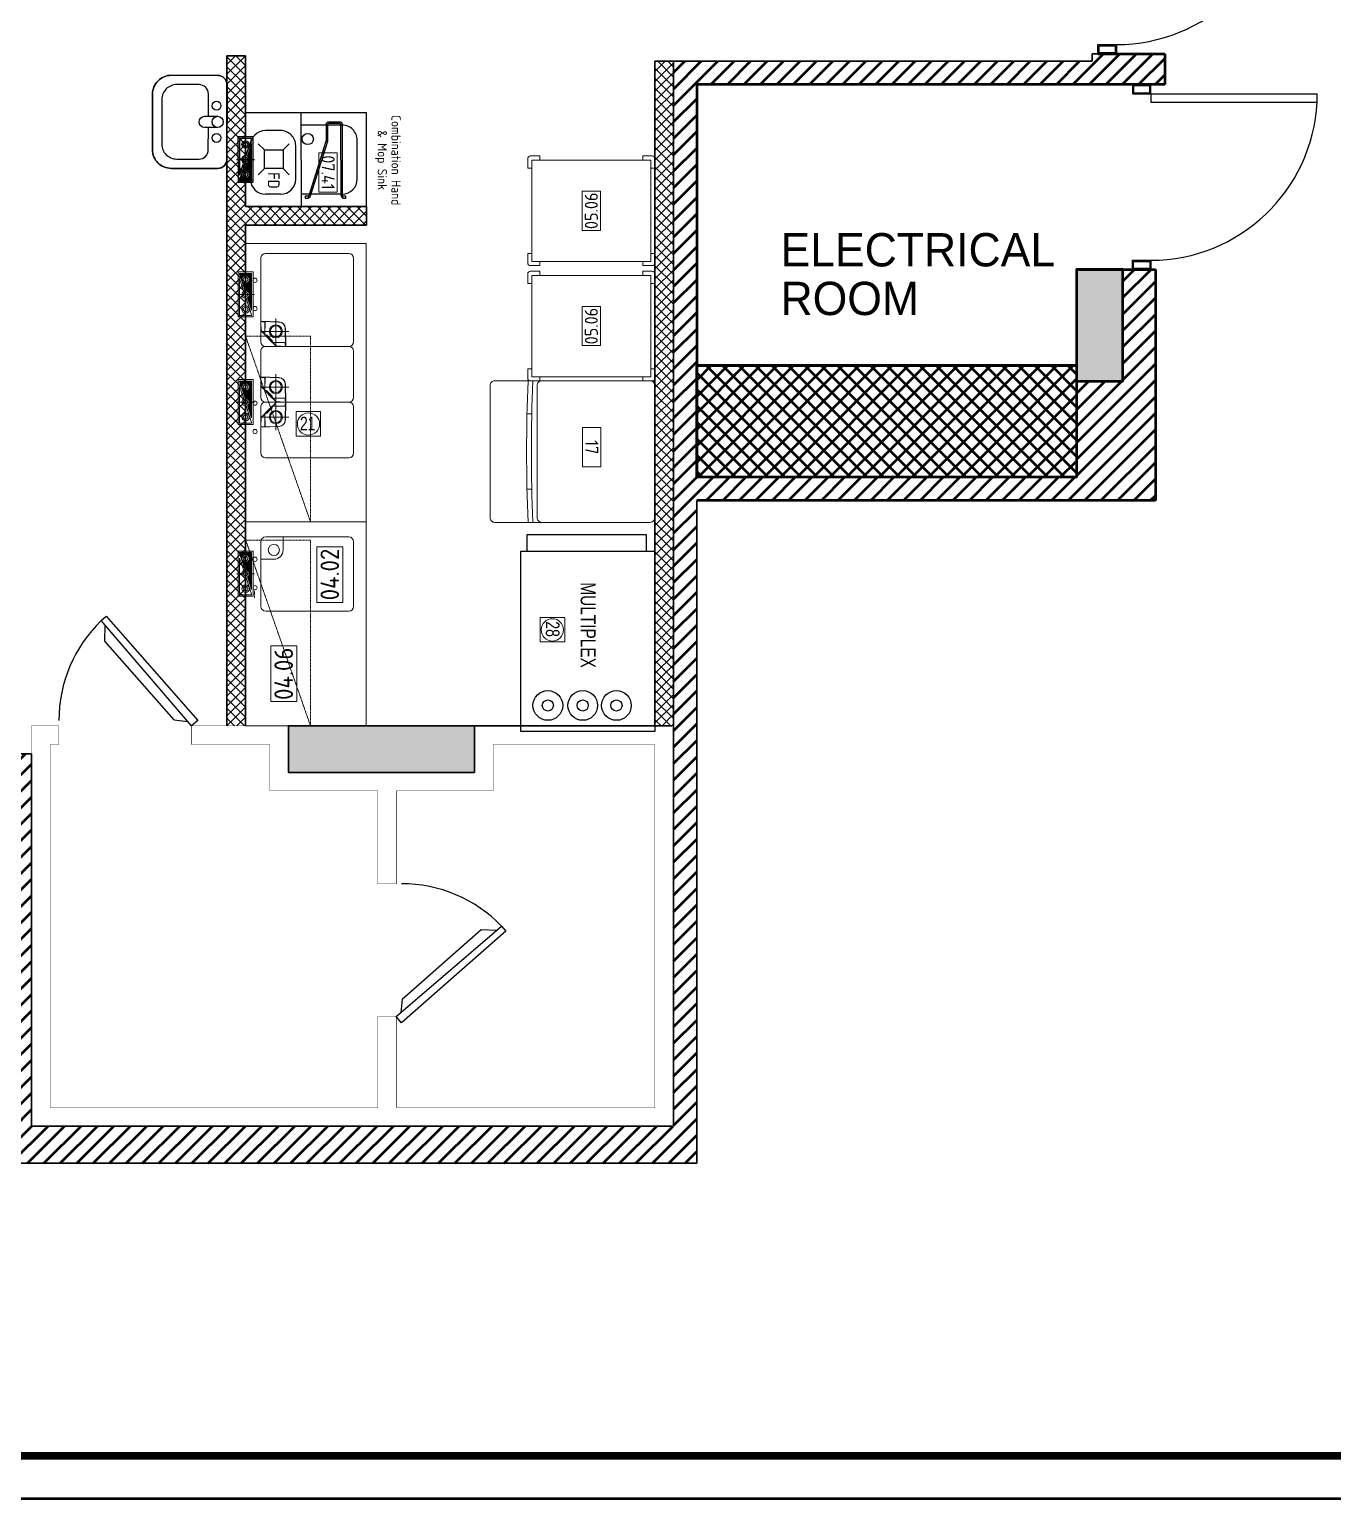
# Model space of a CAD drawing. Header units: inches. Extents: x 15 to 18199, y 5 to 12862.
# Drawn here: x 4228 to 11232, y 5 to 7898 of the extents above; entities that cross this region are included whole.
import ezdxf
from ezdxf.enums import TextEntityAlignment as Align

# ---------------------------------------------------------------- set-up
doc = ezdxf.new("R2010")
doc.units = ezdxf.units.IN
doc.header["$MEASUREMENT"] = 0
for name, pattern in [('13003-01 AR 02MA-A1-01 Ground Floor Plan$0$XREF-MIN-MUK-STR$0$DLINE', [0.55, 0.3, -0.25]), ('MITTE', [2, 1.25, -0.25, 0.25, -0.25]), ('STRICHPUNKT', [1, 0.5, -0.25, 0, -0.25])]:
    doc.linetypes.add(name, pattern=pattern)
for name, color, linetype in [('13003-01 AR 02MA-A1-01 Ground Floor Plan$0$XREF-M AMNTY-ARC-GR$0$A-DOOR', 8, 'Continuous'), ('13003-01 AR 02MA-A1-01 Ground Floor Plan$0$XREF-M AMNTY-ARC-GR$0$A-WALL', 8, 'Continuous'), ('13003-01 AR 02MA-A1-01 Ground Floor Plan$0$XREF-M AMNTY-ARC-GR$0$ARC-ELEV', 8, 'Continuous'), ('13003-01 AR 02MA-A1-01 Ground Floor Plan$0$XREF-MIN-MUK-STR$0$S-COL GROUND', 8, 'Continuous'), ('13003-01 AR 02MA-A1-01 Ground Floor Plan$0$XREF-MIN-MUK-STR$0$S-COL-GR DOT', 8, '13003-01 AR 02MA-A1-01 Ground Floor Plan$0$XREF-MIN-MUK-STR$0$DLINE'), ('13003-01 AR 02MA-A1-01 Ground Floor Plan$0$XREF-MIN-MUK-STR$0$S-TONE-Ground', 8, 'Continuous'), ('BK FAB', 130, 'Continuous'), ('BK ROUGGHIN', 160, 'Continuous'), ('BK ROUGGHIN SYMB', 6, 'Continuous'), ('BK ROUGHINTEXT', 6, 'Continuous'), ('BORDER', 183, 'Continuous'), ('DIM', 250, 'Continuous'), ('K-EQPM-CKXX', 7, 'Continuous'), ('Text Block', 150, 'Continuous')]:
    doc.layers.add(name, color=color, linetype=linetype)
for name, color, linetype, lineweight in [('200', 7, 'Continuous', 13), ('410P', 4, 'Continuous', 13), ('410PA', 4, 'Continuous', 13), ('410W', 160, 'Continuous', 13), ('500', 4, 'Continuous', 13), ('A-FURN-FIXD', 1, 'Continuous', 15), ('arrow', 75, 'Continuous', 13), ('ceiling', 31, 'Continuous', 5), ('hatch-1', 8, 'Continuous', 5), ('text1', 7, 'Continuous', 15), ('WALL', 7, 'Continuous', 30)]:
    doc.layers.add(name, color=color, linetype=linetype, lineweight=lineweight)
doc.styles.add('_TCW_TXTSTY_1', font='ISOCP2.SHX')
doc.styles.add('A', font='swisscl.ttf')
doc.styles.add('ISO', font='ISO8')
doc.styles.add('ISO8', font='isocp.shx')
doc.styles.add('STYLE1', font='GOTHIC.TTF')

# ---------------------------------------------------------------- blocks, each defined once
blk = doc.blocks.new('13003-01 AR 02MA-A1-01 Ground Floor Plan$0$XREF-M AMNTY-ARC-GR$0$XR01-MIN-ARC-GR$0$door toilet')
at = {"layer": '13003-01 AR 02MA-A1-01 Ground Floor Plan$0$XREF-M AMNTY-ARC-GR$0$A-DOOR'}
for p, q in [((35335, -19351.5), (35255, -19351.5)), ((35255, -19351.5), (35255, -19391.5)), ((35330, -19356.5), (35260, -19356.5)), ((35260, -19356.5), (35260, -19386.5)), ((35330, -19386.5), (35330, -19356.5)), ((35335, -19391.5), (35335, -19351.5)), ((35255, -19391.5), (35335, -19391.5)), ((35260, -19386.5), (35330, -19386.5)), ((35335, -19391.5), (36055, -19391.5)), ((35335, -19391.5), (35335, -19427.5)), ((35335, -19427.5), (36055, -19427.5)), ((36055, -19427.5), (36055, -19391.5)), ((35255, -20111.5), (35335, -20111.5)), ((35255, -20151.5), (35255, -20111.5)), ((35260, -20116.5), (35330, -20116.5)), ((35260, -20146.5), (35260, -20116.5)), ((35330, -20116.5), (35330, -20146.5)), ((35335, -20111.5), (35335, -20151.5)), ((35335, -20151.5), (35255, -20151.5)), ((35330, -20146.5), (35260, -20146.5))]:
    blk.add_line(p, q, dxfattribs=at)
blk.add_ellipse((35335, -19391.5), major_axis=(509.1, 509.1), ratio=1, start_param=3.926991, end_param=5.447766, dxfattribs=at)
blk = doc.blocks.new('CR DR')
at = {"ltscale": 100}
for p, q in [((-555.8, 575.3), (-527.3, 599.2)), ((-527.3, 599.2), (0.1, 0)), ((-36.2, -30.4), (-555.8, 575.3)), ((-535.9, 456.8), (-533.3, 548.5)), ((-136.2, 3.5), (-536, 456.8)), ((-136.2, 3.5), (-58.7, -4.8)), ((0, 0), (-36.3, -30.4))]:
    blk.add_line(p, q, dxfattribs=at)
blk.add_arc((0.1, 0), 800, 134.01899, 180, dxfattribs=at)
blk = doc.blocks.new('A$C3EB75951')
at = {"layer": 'arrow'}
blk.add_lwpolyline([(357.8, 236.6), (489.8, 236.6), (489.8, 103.6), (357.8, 103.6)], close=True, dxfattribs=at)
blk.add_circle((424.8, 170), 60, dxfattribs=at)
at = {"layer": 'K-EQPM-CKXX'}
for p, q in [((0, 678.1), (-86.6, 678.1)), ((-86.6, 678.1), (-86.6, 32.5)), ((-86.6, 32.5), (0, 32.5))]:
    blk.add_line(p, q, dxfattribs=at)
at = {"layer": 'K-EQPM-CKXX', "flags": 128}
blk.add_lwpolyline([(971.9, 0), (0, 0), (0, 723.3), (971.9, 723.3)], close=True, dxfattribs=at)
at = {"layer": 'K-EQPM-CKXX'}
for centre, radius in [((832.3, 515.6), 80), ((832.3, 515.6), 30), ((832.3, 333.9), 80), ((832.3, 333.9), 30), ((832.3, 145.7), 80), ((832.3, 145.7), 30)]:
    blk.add_circle(centre, radius, dxfattribs=at)
at = {"layer": 'text1', "style": 'A'}
for s, height, p in [('MULTIPLEX', 81, (168.3, 322.7, 0)), ('28', 73.44, (378.8, 135.2))]:
    blk.add_text(s, height=height, dxfattribs=at).set_placement(p)
blk = doc.blocks.new('POS_G')
at = {"layer": '410P'}
blk.add_lwpolyline([(-106.1, -49.5), (-106.1, 49.5), (106.1, 49.5), (106.1, -49.5)], close=True, dxfattribs=at)
at = {"layer": '410P', "color": 3, "style": 'ISO8'}
blk.add_attdef('POS', text='', height=70.7, dxfattribs=at).set_placement((0, 0), align=Align.MIDDLE)
blk = doc.blocks.new('ice machine')
at = {"layer": 'A-FURN-FIXD'}
for p, q in [((-889, 355.8, 0), (-889, -355.9, 0)), ((-25.4, 381.3, 0), (-863.6, 381.3, 0)), ((0, 355.8, 0), (0, -355.9, 0)), ((-689.7, 203.5, 0), (-664.3, 203.5, 0)), ((-689.7, -202.9, 0), (-664.3, -202.9, 0)), ((-863.6, -381.2, 0), (-25.4, -381.2, 0))]:
    blk.add_line(p, q, dxfattribs=at)
at = {"layer": 'A-FURN-FIXD', "linetype": 'Continuous'}
for p, q in [((-635, 355.8, 0), (-635, -355.9, 0)), ((-609.6, -381.2, 0), (-25.4, -381.2, 0))]:
    blk.add_line(p, q, dxfattribs=at)
at = {"layer": 'A-FURN-FIXD'}
for centre, major_axis, ratio, start_param, end_param in [((-863.6, 355.8, 0), (18, -18), 1, 2.356194, 3.926991), ((8750.8, 0), (0, -9448.9), 0.999344, 4.67203, 4.752748), ((8750.8, 0), (0, 9423.5), 0.999342, 1.530437, 1.611156), ((-863.6, -355.9, 0), (18, 18), 1, 2.356194, 3.926991)]:
    blk.add_ellipse(centre, major_axis=major_axis, ratio=ratio, start_param=start_param, end_param=end_param, dxfattribs=at)
at = {"layer": 'A-FURN-FIXD', "linetype": 'Continuous'}
for centre, major_axis in [((-609.6, 355.8, 0), (18, -18)), ((-609.6, -355.9, 0), (18, 18))]:
    blk.add_ellipse(centre, major_axis=major_axis, ratio=1, start_param=2.356194, end_param=3.926991, dxfattribs=at)
at = {"layer": 'A-FURN-FIXD', "extrusion": (0, 0, -1)}
for centre, major_axis, start_param, end_param in [((-25.4, 355.8, 0), (18, 18), 5.497787, 7.068583), ((-25.4, -355.9, 0), (18, -18), -0.785398, 0.785398)]:
    blk.add_ellipse(centre, major_axis=major_axis, ratio=1, start_param=start_param, end_param=end_param, dxfattribs=at)
at = {"color": 8}
ref = blk.add_blockref('POS_G', (-340.5, 23.9, 0), dxfattribs=dict(at, rotation=89.99999999997866))
ref.add_attrib('POS', '17', dxfattribs={"layer": '410P', "color": 3, "height": 70.71, "rotation": 270, "style": 'ISO8'}).set_placement((-340.5, 23.9, 0), align=Align.MIDDLE)
blk = doc.blocks.new('100172')
for p, q in [((-294.5, -43), (-294.5, 7)), ((-279.5, 22), (-229.5, 22)), ((-229.5, 0), (-229.5, 22)), ((279.5, 22), (229.5, 22)), ((229.5, 0), (229.5, 22)), ((294.5, -43), (294.5, 7)), ((-294.5, -43), (-272.5, -43)), ((294.5, -43), (272.5, -43)), ((-294.5, -597), (-294.5, -647)), ((-294.5, -597), (-272.5, -597)), ((294.5, -597), (272.5, -597)), ((294.5, -597), (294.5, -647)), ((-279.5, -662), (-229.5, -662)), ((-229.5, -640), (-229.5, -662)), ((229.5, -640), (229.5, -662)), ((279.5, -662), (229.5, -662))]:
    blk.add_line(p, q)
at = {"flags": 128}
blk.add_lwpolyline([(-272.5, -640), (-272.5, 0), (272.5, 0), (272.5, -640), (-272.5, -640)], dxfattribs=at)
for centre, start, end in [((-279.5, 7), 90, 180), ((279.5, 7), 0, 90), ((-279.5, -647), 180, 270), ((279.5, -647), -90, 0)]:
    blk.add_arc(centre, 15, start, end)
at = {"linetype": 'Continuous', "style": '_TCW_TXTSTY_1', "flags": 1}
blk.add_attdef('ARTIKELNUMMER', text='', height=50, dxfattribs=at).set_placement((0, -615), align=Align.CENTER)
blk = doc.blocks.new('POS-G-A')
at = {"layer": '410P'}
blk.add_lwpolyline([(-105, -49), (-105, 49), (105, 49), (105, -49)], close=True, dxfattribs=at)
at = {"layer": '410P', "color": 3, "style": 'ISO8'}
blk.add_attdef('POS', text='', height=70, dxfattribs=at).set_placement((0, 0), align=Align.MIDDLE_CENTER)
at = {"layer": '410PA', "color": 4, "style": 'ISO8'}
blk.add_attdef('ARTIKELNUMMER', text='', height=50, dxfattribs=at).set_placement((0, -119), align=Align.CENTER)
blk = doc.blocks.new('A$C4A856C34')
at = {"rotation": 90}
blk.add_blockref('100172', (22, 294.5), dxfattribs=at)
at = {"layer": '410P', "rotation": 90}
blk.add_blockref('POS-G-A', (342, 294.5), dxfattribs=at).add_auto_attribs({'POS': '05.06'})
blk = doc.blocks.new('*X6')
at = {"color": 0}
for p, q in [((444.6, 974.9), (451.3, 981.7)), ((453.4, 974.9), (464.6, 986.1)), ((462.2, 974.9), (477.9, 990.5)), ((471.1, 974.9), (491.1, 994.9)), ((479.9, 974.9), (504.4, 999.4)), ((488.8, 974.9), (514.6, 1000.7)), ((497.6, 974.9), (518.7, 996)), ((506.4, 974.9), (524, 992.5)), ((515.3, 974.9), (530.7, 990.3)), ((524.1, 974.9), (535.2, 986)), ((535.2, 977.1), (572.9, 1014.9)), ((535.2, 986), (539.5, 990.3)), ((541.8, 974.9), (581.8, 1014.9)), ((550.6, 974.9), (590.6, 1014.9)), ((559.5, 974.9), (599.5, 1014.9)), ((559.8, 1010.6), (564.1, 1014.9)), ((564.1, 1014.9), (570.7, 1021.5)), ((568.3, 974.9), (608.3, 1014.9)), ((572.9, 1014.9), (583.9, 1025.9)), ((577.1, 974.9), (610.9, 1008.7)), ((581.8, 1014.9), (597.2, 1030.3)), ((586, 974.9), (613.5, 1002.4)), ((590.6, 1014.9), (610.4, 1034.7)), ((594.8, 974.9), (617.3, 997.4)), ((599.5, 1014.9), (623.7, 1039.1)), ((603.7, 974.9), (622.3, 993.5)), ((608.3, 1014.9), (610.2, 1016.8)), ((612.5, 974.9), (628.4, 990.8)), ((621.3, 974.9), (636.4, 989.9)), ((630.2, 974.9), (650.2, 994.9)), ((633.2, 1039.8), (637, 1043.5)), ((639, 974.9), (675.2, 1011)), ((641.4, 1039.1), (650.2, 1048)), ((647.6, 1036.6), (663.5, 1052.4)), ((647.9, 974.9), (675.2, 1002.2)), ((652.7, 1032.7), (674.8, 1054.9)), ((655.2, 999.9), (670.2, 1014.9)), ((656.6, 1027.8), (675.2, 1046.4)), ((656.7, 974.9), (675.2, 993.4)), ((659.2, 1021.6), (675.2, 1037.6)), ((660.1, 1013.7), (661.3, 1014.9)), ((661.3, 1014.9), (675.2, 1028.7)), ((665.5, 974.9), (675.2, 984.5)), ((670.2, 1014.9), (675.2, 1019.9)), ((435.7, 974.9), (438.1, 977.3)), ((532.9, 974.9), (535.2, 977.1)), ((674.4, 974.9), (675.2, 975.7))]:
    blk.add_line(p, q, dxfattribs=at)
blk = doc.blocks.new('2XWASSER')
at = {"layer": '410W'}
for p, q in [((-121.5, 0), (-121.5, 81)), ((-121.5, 81), (121.5, 81)), ((121.5, 81), (121.5, 0)), ((121.5, 0), (-121.5, 0)), ((-113.4, 72.9), (84.4, 72.9)), ((-113.4, 8.1), (-113.4, 72.9)), ((-110, 8.1), (-113.4, 8.1)), ((-110, 8.1), (-20.1, 38.1)), ((-84.4, 8.1), (-17.5, 30.4)), ((113.4, 8.1), (-84.4, 8.1)), ((17.5, 50.6), (84.4, 72.9)), ((20.1, 42.9), (110, 72.9)), ((110, 72.9), (113.4, 72.9)), ((113.4, 72.9), (113.4, 8.1))]:
    blk.add_line(p, q, dxfattribs=at)
at = {"layer": '410W', "linetype": 'MITTE', "ltscale": 0.5}
for p, q in [((0, 89.1), (0, -8.1)), ((-129.6, 40.5), (129.6, 40.5))]:
    blk.add_line(p, q, dxfattribs=at)
at = {"layer": '410W'}
for centre, radius in [((-81, 40.5), 20.2), ((-81, 40.5), 12.2), ((0, 40.5), 12.2), ((81, 40.5), 20.2), ((81, 40.5), 12.2)]:
    blk.add_circle(centre, radius, dxfattribs=at)
for start, end in [(29.97191, 186.89799), (209.97191, 6.89799)]:
    blk.add_arc((0, 40.5), 20.2, start, end, dxfattribs=at)
at = {"layer": '410W', "xscale": 0.81, "yscale": 0.81, "zscale": 0.81}
blk.add_blockref('*X6', (-433.5, -781.6), dxfattribs=at)
blk = doc.blocks.new('POS-A')
at = {"layer": '410P'}
blk.add_lwpolyline([(-150, -70), (-150, 70), (150, 70), (150, -70)], close=True, dxfattribs=at)
at = {"layer": '410P', "color": 3, "style": 'ISO8'}
blk.add_attdef('POS', text='', height=100, dxfattribs=at).set_placement((0, 0), align=Align.MIDDLE_CENTER)
blk.add_attdef('ARTIKELNUMMER', text='', height=50, dxfattribs=at).set_placement((0, -140), align=Align.CENTER)
blk = doc.blocks.new('D-WB 1000')
at = {"layer": '200', "linetype": 'STRICHPUNKT'}
for p, q in [((350, 1000), (0, 1000)), ((0, 0), (0, 1000)), ((350, 0), (1.5, 998.5)), ((350, 0), (350, 1000)), ((0, 0), (350, 0))]:
    blk.add_line(p, q, dxfattribs=at)
at = {"layer": '410P', "rotation": 90}
blk.add_blockref('POS-A', (205.5, 280.6), dxfattribs=at).add_auto_attribs({'POS': '04.06'})
blk = doc.blocks.new('A$C3C3D4628')
at = {"layer": '200'}
for p, q in [((645, 567.5), (992, 567.5)), ((898, 497.5), (898, 567.5)), ((618, 541.5), (618, 93.5)), ((1018, 541.5), (1018, 93.5)), ((948, 447.5), (1018, 447.5)), ((644, 67.5), (992, 67.5))]:
    blk.add_line(p, q, dxfattribs=at)
at = {"layer": '200', "linetype": 'STRICHPUNKT'}
for p, q in [((689, 604), (689, 602.5)), ((689, 602.5), (727.5, 602.5))]:
    blk.add_line(p, q, dxfattribs=at)
at = {"layer": '200'}
blk.add_lwpolyline([(0, 0), (1100, 0), (1100, 650), (0, 650)], close=True, dxfattribs=at)
for centre, radius in [((744.5, 599), 11.5), ((897.5, 599), 11.5), ((948, 497.5), 30)]:
    blk.add_circle(centre, radius, dxfattribs=at)
for centre, radius, start, end in [((644.9, 540.6), 26.9, 89.69271, 178.14544), ((992, 541.5), 26, 0, 90), ((948, 497.5), 50, 180, 270), ((644, 93.5), 26, 180, 270), ((992, 93.5), 26, 270, 0)]:
    blk.add_arc(centre, radius, start, end, dxfattribs=at)
at = {"layer": '200', "rotation": 270}
blk.add_blockref('D-WB 1000', (0, 650), dxfattribs=at)
at = {"layer": '410P'}
blk.add_blockref('POS-A', (815.5, 196), dxfattribs=at).add_auto_attribs({'POS': '04.02'})
at = {"layer": '410W'}
blk.add_blockref('2XWASSER', (820, 609.5), dxfattribs=at)
blk = doc.blocks.new('SP1')
at = {"layer": '200'}
for p, q in [((-650, 1500), (-650, 0)), ((-650, 1500), (0, 1500)), ((0, 1500), (0, 0)), ((-582.5, 880), (-582.5, 1130)), ((-107.5, 1155), (-557.5, 1155)), ((-82.5, 880), (-82.5, 1130)), ((-214.7, 951.6), (-216.4, 856.3)), ((-213.7, 951.6), (-215.4, 856.3)), ((-179.9, 986.9), (-84.1, 990.2)), ((-179.9, 985.9), (-84.1, 989.2)), ((-163.3, 866), (-163.3, 1006)), ((-105.1, 988.5), (-104.5, 917.5)), ((-104.1, 987.5), (-90.1, 988)), ((-104.1, 987.5), (-103.5, 917.1)), ((-90.1, 988), (-90.1, 989)), ((-84.3, 940.2), (-84.3, 960.2)), ((-82.8, 960.2), (-84.3, 960.2)), ((-84.1, 989.2), (-84.1, 990.2)), ((-93.3, 936), (-233.3, 936)), ((-215.1, 876.7), (-144.1, 877.3)), ((-214.1, 875.8), (-214.3, 862.3)), ((-214.1, 875.8), (-143.7, 876.3)), ((-166.6, 856.5), (-147.2, 876.3)), ((-166, 855), (-145.1, 876.3)), ((-146.2, 877.3), (-142.5, 881)), ((-144.1, 877.3), (-104.5, 917.5)), ((-143.7, 876.3), (-103.5, 917.1)), ((-142.3, 887.7), (-114.9, 915.5)), ((-142.2, 880.7), (-107.8, 915.6)), ((-141.5, 880), (-142.2, 880.7)), ((-108.2, 915.9), (-104.5, 919.6)), ((-107.1, 914.9), (-107.8, 915.6)), ((-103.5, 920.7), (-84.3, 940.2)), ((-103.5, 918.5), (-82.8, 939.6)), ((-582.5, 580), (-582.5, 830)), ((-107.5, 855), (-557.5, 855)), ((-557.5, 855), (-107.5, 855)), ((-215.4, 856.3), (-216.4, 856.3)), ((-214.7, 758.4), (-216.4, 853.7)), ((-215.4, 853.7), (-216.4, 853.7)), ((-213.7, 758.4), (-215.4, 853.7)), ((-214.3, 862.3), (-215.3, 862.3)), ((-214.3, 847.7), (-215.3, 847.7)), ((-215.1, 833.3), (-144.1, 832.7)), ((-214.1, 834.2), (-214.3, 847.7)), ((-214.1, 834.2), (-143.7, 833.7)), ((-166.6, 856.5), (-187.9, 856.5)), ((-187.9, 855), (-187.9, 856.5)), ((-187.9, 855), (-187.9, 853.5)), ((-166.6, 853.5), (-187.9, 853.5)), ((-166.6, 853.5), (-147.2, 833.7)), ((-166, 855), (-145.1, 833.7)), ((-163.3, 844), (-163.3, 704)), ((-146.2, 832.7), (-142.5, 829)), ((-144.1, 832.7), (-104.5, 792.5)), ((-143.7, 833.7), (-103.5, 792.9)), ((-142.3, 822.3), (-114.9, 794.5)), ((-141.5, 830), (-142.2, 829.3)), ((-142.2, 829.3), (-107.8, 794.4)), ((-108.2, 794.1), (-104.5, 790.4)), ((-107.1, 795.1), (-107.8, 794.4)), ((-105.1, 721.5), (-104.5, 792.5)), ((-104.1, 722.5), (-103.5, 792.9)), ((-82.5, 830), (-82.5, 580)), ((-93.3, 774), (-233.3, 774)), ((-179.9, 724.1), (-84.1, 720.8)), ((-179.9, 723.1), (-84.1, 719.8)), ((-104.1, 722.5), (-90.1, 722)), ((-103.5, 791.5), (-82.8, 770.4)), ((-103.5, 789.3), (-84.3, 769.8)), ((-90.1, 722), (-90.1, 721)), ((-84.3, 769.8), (-84.3, 749.8)), ((-82.8, 749.8), (-84.3, 749.8)), ((-84.1, 720.8), (-84.1, 719.8)), ((-107.5, 555), (-557.5, 555)), ((-557.5, 555), (-107.5, 555)), ((-187.9, 555), (-187.9, 553.5)), ((-166, 555), (-145.1, 533.7)), ((-582.5, 530), (-582.5, 80)), ((-215.4, 553.7), (-216.4, 553.7)), ((-214.7, 458.4), (-216.4, 553.7)), ((-213.7, 458.4), (-215.4, 553.7)), ((-214.3, 547.7), (-215.3, 547.7)), ((-215.1, 533.3), (-144.1, 532.7)), ((-214.1, 534.2), (-214.3, 547.7)), ((-214.1, 534.2), (-143.7, 533.7)), ((-166.6, 553.5), (-187.9, 553.5)), ((-166.6, 553.5), (-147.2, 533.7)), ((-163.3, 544), (-163.3, 404)), ((-146.2, 532.7), (-142.5, 529)), ((-144.1, 532.7), (-104.5, 492.5)), ((-143.7, 533.7), (-103.5, 492.9)), ((-142.3, 522.3), (-114.9, 494.5)), ((-141.5, 530), (-142.2, 529.3)), ((-142.2, 529.3), (-107.8, 494.4)), ((-108.2, 494.1), (-104.5, 490.4)), ((-107.1, 495.1), (-107.8, 494.4)), ((-105.1, 421.5), (-104.5, 492.5)), ((-104.1, 422.5), (-103.5, 492.9)), ((-103.5, 491.5), (-82.8, 470.4)), ((-103.5, 489.3), (-84.3, 469.8)), ((-82.5, 530), (-82.5, 80)), ((-93.3, 474), (-233.3, 474)), ((-179.9, 424.1), (-84.1, 420.8)), ((-179.9, 423.1), (-84.1, 419.8)), ((-104.1, 422.5), (-90.1, 422)), ((-90.1, 422), (-90.1, 421)), ((-84.3, 469.8), (-84.3, 449.8)), ((-82.8, 449.8), (-84.3, 449.8)), ((-84.1, 420.8), (-84.1, 419.8)), ((0, 0), (-650, 0)), ((-107.5, 55), (-557.5, 55))]:
    blk.add_line(p, q, dxfattribs=at)
for centre, radius in [((-163.3, 936), 35), ((-163.3, 936), 30), ((-51, 1014), 11.5), ((-51, 861), 11.5), ((-163.3, 774), 35), ((-163.3, 774), 30), ((-163.3, 474), 35), ((-163.3, 474), 30), ((-51, 351.5), 11.5), ((-51, 198.5), 11.5)]:
    blk.add_circle(centre, radius, dxfattribs=at)
for centre, radius, start, end in [((-557.5, 1130), 25, 90, 180), ((-107.5, 1130), 25, 0, 90), ((-178.7, 951), 36, 91.95475, 178.95475), ((-178.7, 951), 35, 91.95475, 178.95475), ((-557.5, 880), 25, 180, 270), ((-138.7, 884.2), 5, 135.45475, 225.45475), ((-111.3, 912), 5, 45.45476, 135.45475), ((-107.5, 880), 25, 270, 0), ((-557.5, 830), 25, 90, 180), ((-138.7, 825.8), 5, 134.54525, 224.54525), ((-111.3, 798), 5, 224.54525, 314.54524), ((-107.5, 830), 25, 0, 90), ((-178.7, 759), 36, 181.04525, 268.04525), ((-178.7, 759), 35, 181.04525, 268.04525), ((-557.5, 580), 25, 180, 270), ((-557.5, 530), 25, 90, 180), ((-107.5, 580), 25, 270, 0), ((-107.5, 530), 25, 0, 90), ((-138.7, 525.8), 5, 134.54525, 224.54525), ((-111.3, 498), 5, 224.54525, 314.54524), ((-178.7, 459), 36, 181.04525, 268.04525), ((-178.7, 459), 35, 181.04525, 268.04525), ((-557.5, 80), 25, 180, 270), ((-107.5, 80), 25, 270, 0)]:
    blk.add_arc(centre, radius, start, end, dxfattribs=at)
blk = doc.blocks.new('A$C28E66444')
at = {"layer": '200', "linetype": 'STRICHPUNKT'}
blk.add_line((1000, 650), (0, 300), dxfattribs=at)
blk.add_lwpolyline([(0, 650), (0, 300), (1000, 300), (1000, 650)], close=True, dxfattribs=at)
at = {"rotation": 90}
blk.add_blockref('SP1', (1500, 650), dxfattribs=at)
at = {"layer": '410W'}
for p in [(645, 609.5), (1225, 609.5)]:
    blk.add_blockref('2XWASSER', p, dxfattribs=at)
blk = doc.blocks.new('A$C53183CAD')
at = {"layer": 'BK ROUGGHIN'}
for p, q in [((-0.6203, 0.0195), (-0.6203, -0.0615)), ((-0.3773, 0.0195), (-0.6203, 0.0195)), ((-0.6122, 0.0114), (-0.6122, -0.0534)), ((-0.6088, 0.0114), (-0.6122, 0.0114)), ((-0.6088, 0.0114), (-0.5189, -0.0186)), ((-0.3854, 0.0114), (-0.5832, 0.0114)), ((-0.5832, 0.0114), (-0.5163, -0.0109)), ((-0.5794, 0.0114), (-0.5774, 0.0094)), ((-0.5722, 0.0114), (-0.5667, 0.0059)), ((-0.565, 0.0114), (-0.556, 0.0023)), ((-0.5579, 0.0114), (-0.5452, -0.0013)), ((-0.5507, 0.0114), (-0.5345, -0.0049)), ((-0.5436, 0.0114), (-0.5237, -0.0085)), ((-0.5364, 0.0114), (-0.5155, -0.0096)), ((-0.5292, 0.0114), (-0.5121, -0.0058)), ((-0.5221, 0.0114), (-0.5078, -0.0029)), ((-0.5149, 0.0114), (-0.5024, -0.0011)), ((-0.5078, 0.0114), (-0.4988, 0.0024)), ((-0.5006, 0.0114), (-0.4988, 0.0096)), ((-0.4988, 0.0096), (-0.4682, -0.021)), ((-0.4988, 0.0024), (-0.4953, -0.0011)), ((-0.4934, 0.0114), (-0.461, -0.021)), ((-0.4863, 0.0114), (-0.4539, -0.021)), ((-0.4791, 0.0114), (-0.4467, -0.021)), ((-0.472, 0.0114), (-0.4396, -0.021)), ((-0.4648, 0.0114), (-0.4374, -0.016)), ((-0.4576, 0.0114), (-0.4353, -0.0109)), ((-0.4505, 0.0114), (-0.4323, -0.0069)), ((-0.4433, 0.0114), (-0.4283, -0.0037)), ((-0.4362, 0.0114), (-0.4233, -0.0015)), ((-0.429, 0.0114), (-0.4168, -0.0008)), ((-0.4218, 0.0114), (-0.4056, -0.0048)), ((-0.4147, 0.0114), (-0.3854, -0.0179)), ((-0.4075, 0.0114), (-0.3854, -0.0108)), ((-0.4004, 0.0114), (-0.3854, -0.0036)), ((-0.3932, 0.0114), (-0.3854, 0.0036)), ((-0.386, 0.0114), (-0.3854, 0.0107)), ((-0.3854, -0.0534), (-0.3854, 0.0114)), ((-0.3773, -0.0615), (-0.3773, 0.0195)), ((-0.6203, -0.0615), (-0.3773, -0.0615)), ((-0.6122, -0.0534), (-0.4144, -0.0534)), ((-0.4813, -0.0312), (-0.4144, -0.0534)), ((-0.4788, -0.0175), (-0.4754, -0.021)), ((-0.4787, -0.0235), (-0.3888, -0.0534)), ((-0.4754, -0.021), (-0.47, -0.0264)), ((-0.4682, -0.021), (-0.4593, -0.0299)), ((-0.461, -0.021), (-0.4486, -0.0335)), ((-0.4539, -0.021), (-0.4378, -0.0371)), ((-0.4467, -0.021), (-0.4271, -0.0407)), ((-0.4396, -0.021), (-0.438, -0.0226)), ((-0.4194, -0.0412), (-0.4163, -0.0443)), ((-0.4128, -0.0407), (-0.4056, -0.0478)), ((-0.4077, -0.0386), (-0.3949, -0.0514)), ((-0.4036, -0.0355), (-0.3857, -0.0534)), ((-0.4016, -0.0089), (-0.3894, -0.021)), ((-0.4005, -0.0315), (-0.3854, -0.0466)), ((-0.3983, -0.0265), (-0.3854, -0.0394)), ((-0.3976, -0.0201), (-0.3966, -0.021)), ((-0.3966, -0.021), (-0.3854, -0.0322)), ((-0.3894, -0.021), (-0.3854, -0.0251)), ((-0.3888, -0.0534), (-0.3854, -0.0534))]:
    blk.add_line(p, q, dxfattribs=at)
at = {"layer": 'BK ROUGGHIN', "linetype": 'MITTE', "ltscale": 0.5}
for p, q in [((-0.4988, -0.0696), (-0.4988, 0.0276)), ((-0.6284, -0.021), (-0.3692, -0.021))]:
    blk.add_line(p, q, dxfattribs=at)
at = {"layer": 'BK ROUGGHIN'}
for centre, radius in [((-0.5798, -0.021), 0.0202), ((-0.5798, -0.021), 0.0121), ((-0.4988, -0.021), 0.0121), ((-0.4178, -0.021), 0.0202), ((-0.4178, -0.021), 0.0121)]:
    blk.add_circle(centre, radius, dxfattribs=at)
for start, end in [(173.10201, 330.02809), (353.10201, 150.02809)]:
    blk.add_arc((-0.4988, -0.021), 0.0202, start, end, dxfattribs=at)
blk = doc.blocks.new('A$C64BF0827')
at = {"layer": 'BK FAB'}
for p, q in [((18.7, 915.4, 0), (521.7, 915.8, 0)), ((18.7, 915.4), (521.7, 915.4, 0)), ((18.7, 915.4), (18.7, 265.4, 0)), ((18.7, 915.4, 0), (19.3, 265.4, 0)), ((165, 889.1, 0), (345, 889.3, 0)), ((522.3, 265.8, 0), (521.7, 915.8, 0)), ((84.1, 727, 0), (84.1, 808.1, 0)), ((426.2, 727.3, 0), (426.1, 808.3, 0)), ((165.2, 646.1, 0), (345.2, 646.2, 0)), ((19, 615.4, 0), (522, 615.8, 0)), ((60.5, 578.9, 0), (60.5, 592.9, 0)), ((61, 593.4, 0), (75, 593.5, 0)), ((75, 578.5, 0), (61, 578.4, 0)), ((366.6, 475, 0), (73.8, 567.4, 0)), ((75.5, 593, 0), (75.5, 579, 0)), ((366.7, 483.4, 0), (76.2, 575.1, 0)), ((85.2, 396.2, 0), (85, 615.5, 0)), ((455.5, 396.5, 0), (455.3, 615.8, 0)), ((458.1, 474.8, 0), (368.4, 474.7, 0)), ((458.1, 482.8, 0), (370.9, 482.7, 0)), ((78.2, 402.5, 0), (458.2, 402.8, 0)), ((78.2, 394.5, 0), (458.2, 394.8, 0)), ((464.2, 408.8, 0), (464.1, 468.8, 0)), ((472.2, 408.8, 0), (472.1, 468.8, 0)), ((60.7, 378.9, 0), (60.7, 392.9, 0)), ((61.2, 393.4, 0), (75.2, 393.5, 0)), ((75.2, 378.5, 0), (61.2, 378.4, 0)), ((75.7, 393, 0), (75.7, 379, 0)), ((19.3, 265.4, 0), (522.3, 265.8, 0)), ((166.3, 315.3, 0), (374.6, 315.5, 0))]:
    blk.add_line(p, q, dxfattribs=at)
blk.add_circle((380.6, 581.2, 0), 30, dxfattribs=at)
for centre, radius, start, end in [((165.1, 808.1, 0), 81, 90.04884, 180.04884), ((345.1, 808.3, 0), 81, 0.04884, 90.04884), ((165.1, 727.1, 0), 81, 180.04884, 270.04884), ((345.2, 727.2, 0), 81, 270.04884, 0.04884), ((61, 592.9, 0), 0.5, 90.04884, 180.04884), ((61, 578.9, 0), 0.5, 180.04884, 270.04884), ((78, 580.8, 0), 14, 189.59897, 252.47758), ((78, 580.8, 0), 6, 202.82452, 252.47758), ((75, 593, 0), 0.5, 0.04884, 90.04884), ((75, 579, 0), 0.5, 270.04884, 0.04884), ((368.4, 480.7, 0), 6, 252.47758, 270.04884), ((370.9, 496.7, 0), 14, 252.47758, 270.04884), ((458.1, 468.8, 0), 14, 0.04884, 90.04884), ((458.1, 468.8, 0), 6, 0.04884, 90.04884), ((78.2, 388.5, 0), 14, 90.04884, 159.12401), ((166.2, 396.3, 0), 81, 180.04884, 270.04884), ((374.5, 396.5, 0), 81, 270.04884, 0.04884), ((458.2, 408.8, 0), 6, 270.04884, 0.04884), ((458.2, 408.8, 0), 14, 270.04884, 0.04884), ((61.2, 392.9, 0), 0.5, 90.04884, 180.04884), ((61.2, 378.9, 0), 0.5, 180.04884, 270.04884), ((78.2, 388.5, 0), 6, 90.04884, 123.60615), ((75.2, 393, 0), 0.5, 0.04884, 90.04884), ((75.2, 379, 0), 0.5, 270.04884, 0.04884)]:
    blk.add_arc(centre, radius, start, end, dxfattribs=at)
at = {"layer": 'BK ROUGGHIN SYMB'}
for p, q in [((188.6, 847.6, 0), (221.9, 814.2, 0)), ((355.2, 847.6, 0), (321.9, 814.2, 0)), ((221.9, 714.2, 0), (188.6, 680.9, 0)), ((321.9, 714.2, 0), (355.2, 680.9, 0))]:
    blk.add_line(p, q, dxfattribs=at)
at = {"layer": 'BK ROUGGHIN SYMB', "elevation": 0}
blk.add_lwpolyline([(221.9, 814.2), (321.9, 814.2), (321.9, 714.2), (221.9, 714.2)], close=True, dxfattribs=at)
at = {"layer": '410P', "color": 8, "rotation": 180.0040000004056}
blk.add_blockref('POS-G-A', (201, 471.9, 0), dxfattribs=at).add_auto_attribs({'POS': '07.41'})
at = {"layer": 'BK ROUGHINTEXT', "xscale": 1000.000000000004, "yscale": 1000.000000000004, "zscale": 1000.000000000004, "rotation": 180.0488388256033}
blk.add_blockref('A$C53183CAD', (-228.5, 894.2, 0), dxfattribs=at)
at = {"layer": 'BK ROUGHINTEXT', "style": 'ISO'}
blk.add_text('FD', height=62.5, rotation=180, dxfattribs=at).set_placement((202.7, 795.5, 0))
at = {"layer": 'Text Block', "style": 'ISO8'}
for s, p in [('& Mop Sink', (267.1, 205.7, 0)), ('Combination Hand', (267.1, 131.5, 0))]:
    blk.add_text(s, height=50, rotation=179.99579, dxfattribs=at).set_placement(p, align=Align.CENTER)
blk = doc.blocks.new('WEE')
at = {"layer": 'arrow', "color": 1}
for p, q in [((31.4, -209.5), (31.4, -76.9)), ((31.4, -76.9), (163, -76.9)), ((163, -76.9), (163, -209.5)), ((163, -209.5), (31.4, -209.5))]:
    blk.add_line(p, q, dxfattribs=at)
blk.add_ellipse((98.2, -143.2), major_axis=(0, 59.8), ratio=1, start_param=-1.570506, end_param=4.712679, dxfattribs=at)
blk = doc.blocks.new('YTFGSD')
at = {"color": 6}
for points in [[(355.2, 90.5), (-44.8, 90.9, -0.414214), (-94.8, 141), (-94.5, 391, -0.414214), (5.6, 490.9), (305.6, 490.5, -0.414214), (405.5, 390.4), (405.2, 140.4, -0.414214), (355.2, 90.5)], [(185.3, 190.7), (305.3, 190.5, 0.414214), (355.3, 240.5), (355.5, 360.5, 0.414214), (275.6, 440.6), (35.6, 440.8, 0.414214), (-44.5, 360.9)], [(-44.5, 360.9), (-44.7, 240.9, 0.414214), (5.3, 190.9), (125.3, 190.7, 6.196553)], [(125.2, 140.7), (125.3, 210.7, -1), (185.3, 210.7), (185.2, 140.7)]]:
    blk.add_lwpolyline(points, format="xyb", dxfattribs=at)
blk.add_lwpolyline([(-94.5, 391), (-94.8, 141, 0.414214), (-44.8, 90.9), (355.2, 90.5, 0.414214), (405.2, 140.4), (405.5, 390.4, 0.414214), (305.6, 490.5), (5.6, 490.9, 0.414214)], format="xyb", close=True, dxfattribs=at)
for centre, radius in [((69, 146.8), 24), ((155.2, 140.7), 30), ((242.1, 146.8), 24)]:
    blk.add_circle(centre, radius, dxfattribs=at)

msp = doc.modelspace()

# ---------------------------------------------------------------- hatches: boundary and pattern name
at = {"lineweight": 50, "ltscale": 0.1}
h = msp.add_hatch(dxfattribs=at)
h.set_pattern_fill('ANSI31', color=5, scale=500, style=0)
h.set_pattern_definition([(45, (-178838.73, -1700645.184), (-44.1941738, 44.1941738), [])])
h.paths.add_polyline_path([(2580.2, 1806.6), (7815.2, 1806.6), (7815.2, 5366.6), (10280.2, 5366.6), (10280.2, 6608.1), (10105.2, 6608.1), (10105.2, 6008.1), (9855.2, 6008.1), (9855.2, 5491.6), (7815.2, 5491.6), (7815.2, 6091.6), (7815.2, 7601.6), (10330.2, 7601.6), (10330.2, 7766.6), (9940.2, 7766.6), (9940.2, 7726.6), (7690.2, 7726.6), (7690.2, 2006.6), (4240.2, 2006.6), (4240.2, 4006.6), (1540.2, 4006.6), (1540.2, 3916.6), (4080.2, 3916.6), (4080.2, 2006.6), (2580.2, 2006.6)])
h.paths.add_polyline_path([(540.2, 1806.6), (1540.2, 1806.6), (1540.2, 2006.6), (740.2, 2006.6), (740.2, 3916.6), (540.2, 3916.6)])
h = msp.add_hatch(dxfattribs=at)
h.set_pattern_fill('ANSI37', color=251, scale=500, style=0)
h.set_pattern_definition([(45, (400234.49, 2035120.284), (-44.1941738, 44.1941738), []), (135, (400234.49, 2035120.284), (-44.1941738, -44.1941738), [])])
h.paths.add_polyline_path([(7815.2, 6091.6), (9855.2, 6091.6), (9855.2, 5491.6), (7815.2, 5491.6)])
at = {"layer": '13003-01 AR 02MA-A1-01 Ground Floor Plan$0$XREF-MIN-MUK-STR$0$S-TONE-Ground', "lineweight": 50}
for points in [[(10105.2, 6608.1), (9855.2, 6608.1), (9855.2, 6008.1), (10105.2, 6008.1)], [(6620.2, 3906.6), (5620.2, 3906.6), (5620.2, 4156.6), (6620.2, 4156.6)]]:
    msp.add_hatch(color=256, dxfattribs=at).paths.add_polyline_path(points)
at = {"layer": 'ceiling', "lineweight": 20, "ltscale": 0.1}
h = msp.add_hatch(dxfattribs=at)
h.set_pattern_fill('ANSI37', color=6, scale=300, style=0)
h.set_pattern_definition([(45, (399584.356, 2024920.3), (-26.5165043, 26.5165043), []), (135, (399584.356, 2024920.3), (-26.5165043, -26.5165043), [])])
h.paths.add_polyline_path([(5390, 7756.6), (5290, 7756.6), (5290, 4156.6), (5390, 4156.6), (5390, 6846.6), (6040, 6846.6), (6040, 6946.6), (5390, 6946.6)])
h = msp.add_hatch(dxfattribs=at)
h.set_pattern_fill('ANSI37', color=6, scale=300, style=0)
h.set_pattern_definition([(45, (-178838.728, -1700645.184), (-26.5165043, 26.5165043), []), (135, (-178838.728, -1700645.184), (-26.5165043, -26.5165043), [])])
h.paths.add_polyline_path([(7590.2, 4156.6), (7690.2, 4156.6), (7690.2, 7726.6), (7590.2, 7726.6)])

# ---------------------------------------------------------------- linework, layer by layer
at = {"lineweight": 30, "ltscale": 0.1}
for p, q in [((5290, 7756.6), (5290, 4156.6)), ((5390, 7756.6), (5290, 7756.6)), ((5390, 7756.6), (5390, 6946.6)), ((9940.2, 7726.6), (9940.2, 7766.6)), ((10330.2, 7766.6), (9940.2, 7766.6)), ((7590.2, 4156.6), (7590.2, 7726.6)), ((7690.2, 7726.6), (7590.2, 7726.6)), ((7690.2, 2006.6), (7690.2, 7726.6)), ((7690.2, 7726.6), (9940.2, 7726.6)), ((5390, 6947.2), (6040, 6947.2)), ((6040, 6846.6), (6040, 6947.2, 0)), ((5390, 6846.6), (5390, 4156.6)), ((5390, 6846.6), (6040, 6846.6)), ((7815.2, 5366.6), (7815.2, 1806.6)), ((6620.2, 4156.6), (7680.2, 4156.6)), ((1540.2, 4006.6), (4240.2, 4006.6)), ((4240.2, 4006.6), (4240.2, 2006.6)), ((4240.2, 2006.6), (7680.2, 2006.6)), ((2560.2, 1806.6), (7815.2, 1806.6))]:
    msp.add_line(p, q, dxfattribs=at)
at = {"lineweight": 50, "ltscale": 0.1}
for p, q in [((9970.2, 7766.6), (10330.2, 7766.6)), ((10330.2, 7766.6), (10330.2, 7601.6)), ((10330.2, 7601.6), (7815.2, 7601.6)), ((7815.2, 7601.6), (7815.2, 5491.6)), ((9855.2, 6608.1), (10280.2, 6608.1)), ((10280.2, 6608.1), (10280.2, 5366.6)), ((9855.2, 6008.1), (9855.2, 5491.6)), ((9855.2, 5491.6), (7815.2, 5491.6)), ((10280.2, 5366.6), (7815.2, 5366.6))]:
    msp.add_line(p, q, dxfattribs=at)
msp.add_lwpolyline([(7815.2, 6091.6), (9855.2, 6091.6), (9855.2, 5491.6), (7815.2, 5491.6)], close=True, dxfattribs=at)
at = {"lineweight": 30, "ltscale": 0.1, "const_width": 2}
msp.add_lwpolyline([(7690.2, 2006.6), (7690.2, 4156.6), (6620.2, 4156.6), (6620.2, 3906.6), (5620.2, 3906.6), (5620.2, 4156.6), (5100.3, 4156.6), (5100.3, 4056.6), (5520.2, 4056.6), (5520.2, 3806.6), (6100.2, 3806.6), (6100.2, 3308.4), (6200.2, 3308.4), (6200.2, 3806.6), (6720.2, 3806.6), (6720.1, 4056), (7590.2, 4056), (7590.2, 2106.6), (6200.2, 2106.6), (6200.2, 2594.8), (6100.2, 2594.9), (6100.2, 2106.6), (4340.2, 2106.6), (4340.2, 4056.6), (4387.3, 4056.6), (4387.3, 4156.6), (4240.2, 4156.6), (4240.2, 2006.6), (7690.2, 2006.6)], close=True, dxfattribs=at)
at = {"lineweight": 30, "ltscale": 0.1}
msp.add_lwpolyline([(6620.2, 3906.6), (5620.2, 3906.6), (5620.2, 4156.6), (6620.2, 4156.6)], close=True, dxfattribs=at)
at = {"layer": '13003-01 AR 02MA-A1-01 Ground Floor Plan$0$XREF-M AMNTY-ARC-GR$0$A-WALL', "lineweight": 50}
msp.add_line((9855.2, 6608.1), (10105.2, 6608.1), dxfattribs=at)
at = {"layer": '13003-01 AR 02MA-A1-01 Ground Floor Plan$0$XREF-M AMNTY-ARC-GR$0$ARC-ELEV', "color": 8, "lineweight": 50}
msp.add_line((9855.2, 6091.6), (7815.2, 6091.6), dxfattribs=at)
at = {"layer": '13003-01 AR 02MA-A1-01 Ground Floor Plan$0$XREF-MIN-MUK-STR$0$S-COL GROUND', "lineweight": 50}
msp.add_lwpolyline([(10105.2, 6608.1), (9855.2, 6608.1), (9855.2, 6008.1), (10105.2, 6008.1)], close=True, dxfattribs=at)
at = {"layer": '13003-01 AR 02MA-A1-01 Ground Floor Plan$0$XREF-MIN-MUK-STR$0$S-COL-GR DOT', "lineweight": 50}
msp.add_lwpolyline([(10105.2, 6608.1), (9855.2, 6608.1), (9855.2, 6008.1), (10105.2, 6008.1)], close=True, dxfattribs=at)
at = {"layer": 'BORDER', "lineweight": 50, "ltscale": 500}
msp.add_lwpolyline([(14.8, 4.8), (18198.9, 4.8), (18198.9, 12862.2), (14.8, 12862.2)], close=True, dxfattribs=at)
at = {"layer": 'BORDER', "linetype": 'Continuous', "lineweight": 50, "ltscale": 0.5, "const_width": 41.5}
msp.add_lwpolyline([(15482.8, 12632.6), (244.4, 12632.6), (244.4, 234.3), (15482.8, 234.3)], close=True, dxfattribs=at)

# ---------------------------------------------------------------- block references
at = {"lineweight": 30, "rotation": 90}
msp.add_blockref('YTFGSD', (5380.8, 7246.1), dxfattribs=at)
at = {"lineweight": 50}
msp.add_blockref('WEE', (5630, 5921.7), dxfattribs=at)
at = {"yscale": 0.9343071961775422, "zscale": 0.9343071961972315}
for p, xscale, rotation in [((5134.2, 4185.1), 0.9343071962062476, 0.0004491346623903), ((6228.6, 2561, 0), 0.9343071962062477, 270.0004491346624)]:
    msp.add_blockref('CR DR', p, dxfattribs=dict(at, xscale=xscale, rotation=rotation))
at = {"layer": '13003-01 AR 02MA-A1-01 Ground Floor Plan$0$XREF-M AMNTY-ARC-GR$0$A-DOOR', "lineweight": 50}
for p, xscale, yscale, zscale in [((-34098.6, 32956), 1.25, 1.25, 1.25), ((-33626.5, 31633.8), 1.241876311367376, 1.241876311134545, 1.241876311367376)]:
    msp.add_blockref('13003-01 AR 02MA-A1-01 Ground Floor Plan$0$XREF-M AMNTY-ARC-GR$0$XR01-MIN-ARC-GR$0$door toilet', p, dxfattribs=dict(at, xscale=xscale, yscale=yscale, zscale=zscale))
at = {"layer": '200'}
for p in [(6906.2, 6629.1), (6906.2, 6009.6)]:
    msp.add_blockref('A$C4A856C34', p, dxfattribs=at)
at = {"layer": '500', "xscale": 0.9968349728733299, "yscale": 0.9968349731061606, "zscale": 0.9968349730249354, "rotation": 90}
for name, p in [('A$C28E66444', (6038, 5253.1)), ('A$C3C3D4628', (6038, 4156.6))]:
    msp.add_blockref(name, p, dxfattribs=at)
at = {"layer": 'DIM', "ltscale": 5, "extrusion": (2.52088e-07, 4.5645e-12, 1), "rotation": 90}
msp.add_blockref('A$C64BF0827', (6305.5, 6928.4, 0), dxfattribs=at)
at = {"layer": 'hatch-1', "ltscale": 100, "xscale": 0.9968349731061606, "yscale": 0.9968349731061606, "zscale": 0.9968349730249354, "rotation": 270}
msp.add_blockref('A$C3EB75951', (6869.2, 5095.5), dxfattribs=at)
at = {"layer": 'WALL', "linetype": 'ByBlock', "xscale": 0.9968349729897454, "yscale": 0.9968349731061606, "zscale": 0.9968349730249354}
msp.add_blockref('ice machine', (7590.2, 5629.8, 0), dxfattribs=at)

# ---------------------------------------------------------------- texts
at = {"layer": 'arrow', "color": 1, "lineweight": 50, "style": 'A'}
msp.add_text('21', height=73.21, dxfattribs=at).set_placement((5682.3, 5743.8))
at = {"layer": 'BORDER', "lineweight": 50, "style": 'STYLE1'}
for s, p in [('ELECTRICAL', (8264.9, 6624.8)), ('ROOM', (8264.9, 6363.3))]:
    msp.add_text(s, height=178.92, dxfattribs=at).set_placement(p)

doc.saveas('drawing.dxf')
